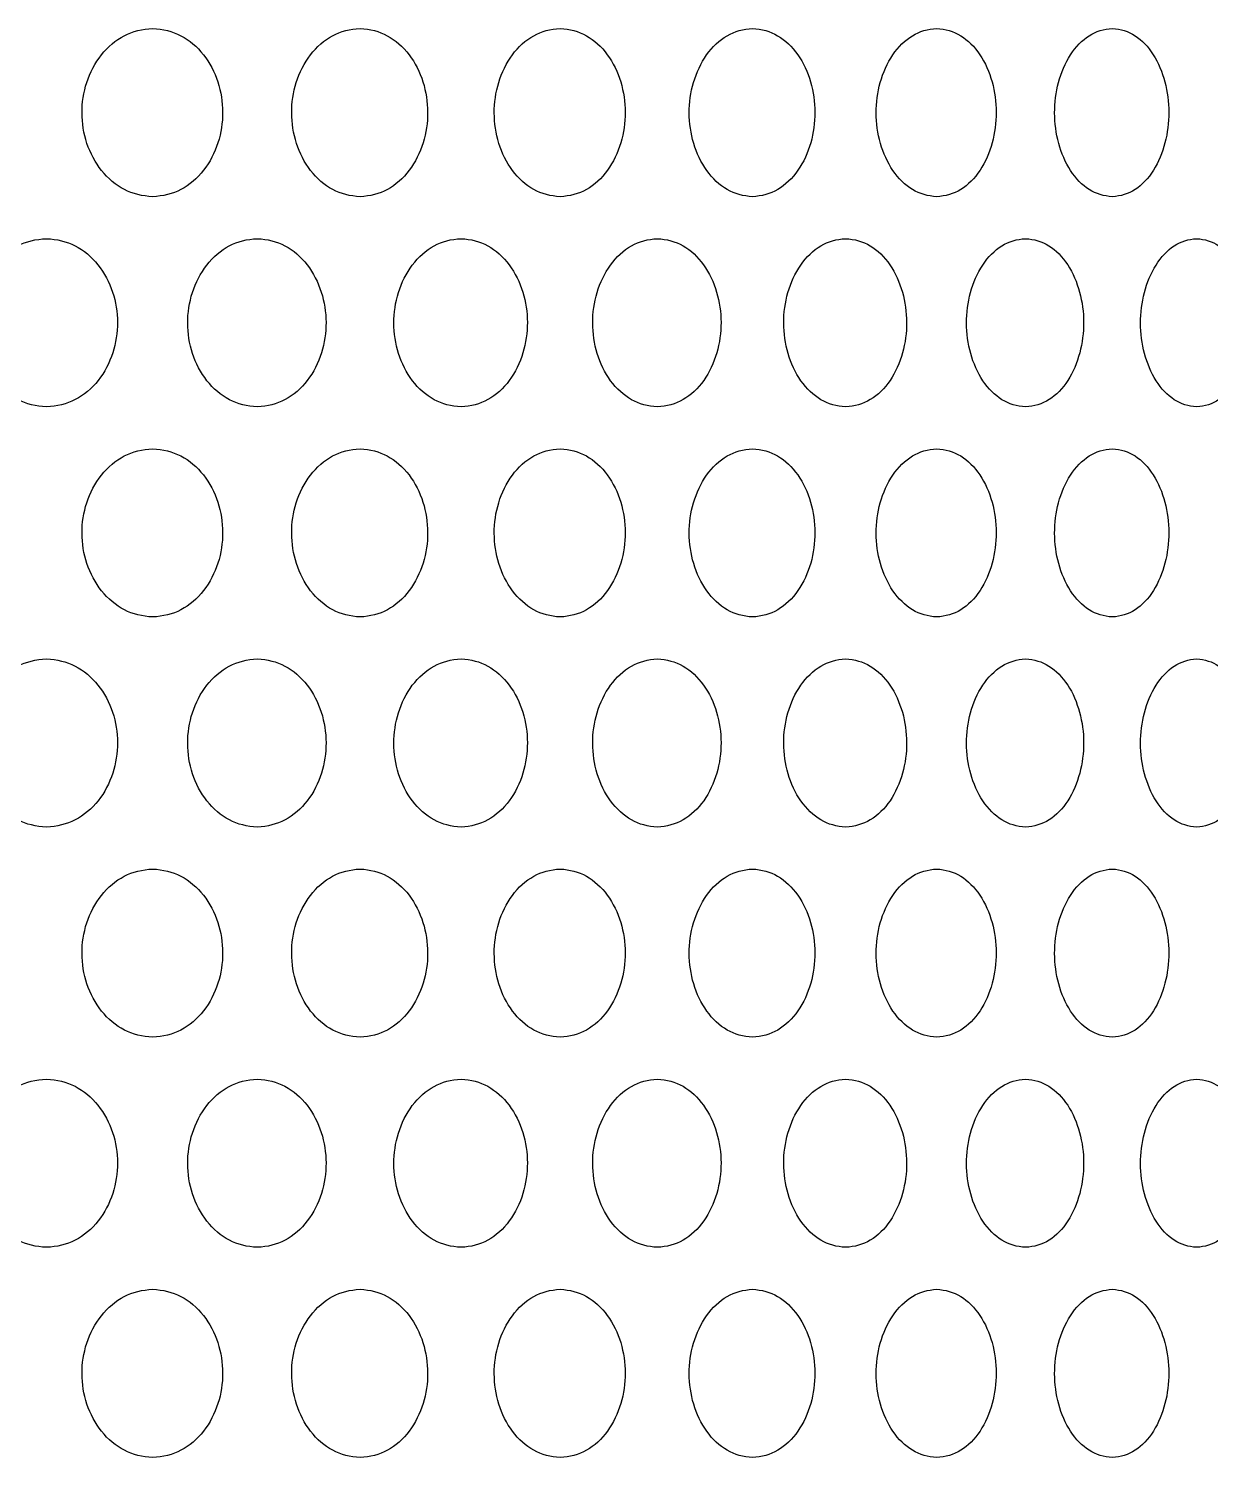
# Model space of a CAD drawing. Header units: millimetres. Extents: x 750 to 8479, y 2174 to 4333.
# Drawn here: x 1410.3 to 1466.5, y 2815.1 to 2883.1 of the extents above; entities that cross this region are included whole.
import ezdxf

# ---------------------------------------------------------------- set-up
doc = ezdxf.new("R2010")
doc.units = ezdxf.units.MM
doc.header["$LTSCALE"] = 153.67
doc.layers.add('02___PRT_ALL_AXES', color=7, linetype='CONTINUOUS')

msp = doc.modelspace()

# ---------------------------------------------------------------- linework, layer by layer
at = {"layer": '02___PRT_ALL_AXES', "color": 0, "linetype": 'Continuous'}
for points in [[(1416.19437, 2875.06591), (1415.69975, 2875.08775), (1414.81297, 2875.29974), (1413.69359, 2876.24269), (1412.98691, 2877.58256), (1412.75391, 2879.04925), (1412.97752, 2880.52312), (1413.68278, 2881.87762), (1414.80798, 2882.83075), (1415.69776, 2883.04428), (1416.19437, 2883.06591)], [(1416.19437, 2883.06591), (1416.689, 2883.04407), (1417.57128, 2882.83209), (1418.67615, 2881.88914), (1419.36934, 2880.54927), (1419.59723, 2879.08257), (1419.37853, 2877.60871), (1418.6868, 2876.25421), (1417.57624, 2875.30107), (1416.69099, 2875.08754), (1416.19437, 2875.06591)], [(1426.06477, 2875.06591), (1425.58664, 2875.08775), (1424.72922, 2875.29974), (1423.64643, 2876.24269), (1422.96262, 2877.58256), (1422.73712, 2879.04925), (1422.95352, 2880.52312), (1423.63596, 2881.87762), (1424.72439, 2882.83075), (1425.58472, 2883.04428), (1426.06477, 2883.06591)], [(1426.06477, 2883.06591), (1426.54289, 2883.04407), (1427.3955, 2882.83209), (1428.46275, 2881.88914), (1429.1321, 2880.54927), (1429.35212, 2879.08257), (1429.14098, 2877.60871), (1428.47303, 2876.25421), (1427.40029, 2875.30107), (1426.54481, 2875.08754), (1426.06477, 2875.06591)], [(1435.58896, 2875.06591), (1435.12845, 2875.08775), (1434.30238, 2875.29974), (1433.2587, 2876.24269), (1432.59935, 2877.58256), (1432.38189, 2879.04925), (1432.59058, 2880.52312), (1433.24861, 2881.87762), (1434.29772, 2882.83075), (1435.1266, 2883.04428), (1435.58896, 2883.06591)], [(1435.58896, 2883.06591), (1436.04947, 2883.04407), (1436.87042, 2882.83209), (1437.89756, 2881.88914), (1438.54153, 2880.54927), (1438.75316, 2879.08257), (1438.55007, 2877.60871), (1437.90746, 2876.25421), (1436.87504, 2875.30107), (1436.05132, 2875.08754), (1435.58896, 2875.06591)], [(1444.74478, 2875.06591), (1444.30296, 2875.08775), (1443.51016, 2875.29974), (1442.50802, 2876.24269), (1441.87467, 2877.58256), (1441.66574, 2879.04925), (1441.86625, 2880.52312), (1442.49833, 2881.87762), (1443.50569, 2882.83075), (1444.30118, 2883.04428), (1444.74478, 2883.06591)], [(1444.74478, 2883.06591), (1445.1866, 2883.04407), (1445.97398, 2882.83209), (1446.95863, 2881.88914), (1447.5757, 2880.54927), (1447.77846, 2879.08257), (1447.58389, 2877.60871), (1446.96812, 2876.25421), (1445.97841, 2875.30107), (1445.18838, 2875.08754), (1444.74478, 2875.06591)], [(1453.5109, 2875.06591), (1453.0888, 2875.08775), (1452.33111, 2875.29974), (1451.37285, 2876.24269), (1450.76698, 2877.58256), (1450.56707, 2879.04925), (1450.75892, 2880.52312), (1451.36358, 2881.87762), (1452.32684, 2882.83075), (1453.0871, 2883.04428), (1453.5109, 2883.06591)], [(1453.5109, 2883.06591), (1453.933, 2883.04407), (1454.68498, 2882.83209), (1455.62484, 2881.88914), (1456.21359, 2880.54927), (1456.407, 2879.08257), (1456.22139, 2877.60871), (1455.63389, 2876.25421), (1454.68921, 2875.30107), (1453.9347, 2875.08754), (1453.5109, 2875.06591)], [(1461.86691, 2875.06591), (1461.46551, 2875.08775), (1460.7447, 2875.29974), (1459.83254, 2876.24269), (1459.25556, 2877.58256), (1459.06515, 2879.04925), (1459.24788, 2880.52312), (1459.82372, 2881.87762), (1460.74064, 2882.83075), (1461.46389, 2883.04428), (1461.86691, 2883.06591)], [(1461.86691, 2883.06591), (1462.26831, 2883.04407), (1462.98313, 2882.83209), (1463.87601, 2881.88914), (1464.43506, 2880.54927), (1464.61867, 2879.08257), (1464.44247, 2877.60871), (1463.88461, 2876.25421), (1462.98716, 2875.30107), (1462.26992, 2875.08754), (1461.86691, 2875.06591)], [(1411.13651, 2865.06591), (1410.63406, 2865.08775), (1409.73338, 2865.29974), (1408.59668, 2866.24269), (1407.87917, 2867.58256), (1407.64262, 2869.04925), (1407.86964, 2870.52312), (1408.5857, 2871.87762), (1409.72831, 2872.83075), (1410.63204, 2873.04428), (1411.13651, 2873.06591)], [(1411.13651, 2873.06591), (1411.63896, 2873.04407), (1412.5353, 2872.83209), (1413.65802, 2871.88914), (1414.36253, 2870.54927), (1414.59415, 2869.08257), (1414.37187, 2867.60871), (1413.66885, 2866.25421), (1412.54035, 2865.30107), (1411.64098, 2865.08754), (1411.13651, 2865.06591)], [(1421.17143, 2865.06591), (1420.68491, 2865.08775), (1419.81256, 2865.29974), (1418.71115, 2866.24269), (1418.0157, 2867.58256), (1417.78638, 2869.04925), (1418.00645, 2870.52312), (1418.70051, 2871.87762), (1419.80764, 2872.83075), (1420.68295, 2873.04428), (1421.17143, 2873.06591)], [(1421.17143, 2873.06591), (1421.65794, 2873.04407), (1422.52564, 2872.83209), (1423.61201, 2871.88914), (1424.29349, 2870.54927), (1424.5175, 2869.08257), (1424.30253, 2867.60871), (1423.62249, 2866.25421), (1422.53052, 2865.30107), (1421.6599, 2865.08754), (1421.17143, 2865.06591)], [(1430.87154, 2865.06591), (1430.40209, 2865.08775), (1429.5601, 2865.29974), (1428.49655, 2866.24269), (1427.82478, 2867.58256), (1427.60323, 2869.04925), (1427.81584, 2870.52312), (1428.48627, 2871.87762), (1429.55535, 2872.83075), (1430.4002, 2873.04428), (1430.87154, 2873.06591)], [(1430.87154, 2873.06591), (1431.341, 2873.04407), (1432.17802, 2872.83209), (1433.22552, 2871.88914), (1433.88237, 2870.54927), (1434.09826, 2869.08257), (1433.89109, 2867.60871), (1433.23562, 2866.25421), (1432.18273, 2865.30107), (1431.34289, 2865.08754), (1430.87154, 2865.06591)], [(1440.21427, 2865.06591), (1439.76298, 2865.08775), (1438.9533, 2865.29974), (1437.93009, 2866.24269), (1437.28356, 2867.58256), (1437.0703, 2869.04925), (1437.27496, 2870.52312), (1437.9202, 2871.87762), (1438.94874, 2872.83075), (1439.76116, 2873.04428), (1440.21427, 2873.06591)], [(1440.21427, 2873.06591), (1440.66557, 2873.04407), (1441.46997, 2872.83209), (1442.47616, 2871.88914), (1443.10686, 2870.54927), (1443.31412, 2869.08257), (1443.11522, 2867.60871), (1442.48585, 2866.25421), (1441.47449, 2865.30107), (1440.66738, 2865.08754), (1440.21427, 2865.06591)], [(1449.17785, 2865.06591), (1448.74576, 2865.08775), (1447.97029, 2865.29974), (1446.98981, 2866.24269), (1446.37002, 2867.58256), (1446.16554, 2869.04925), (1446.36177, 2870.52312), (1446.98033, 2871.87762), (1447.96592, 2872.83075), (1448.74403, 2873.04428), (1449.17785, 2873.06591)], [(1449.17785, 2873.06591), (1449.60994, 2873.04407), (1450.37984, 2872.83209), (1451.34238, 2871.88914), (1451.94546, 2870.54927), (1452.1436, 2869.08257), (1451.95346, 2867.60871), (1451.35165, 2866.25421), (1450.38418, 2865.30107), (1449.61168, 2865.08754), (1449.17785, 2865.06591)], [(1457.74141, 2865.06591), (1457.32954, 2865.08775), (1456.59007, 2865.29974), (1455.65459, 2866.24269), (1455.06299, 2867.58256), (1454.86778, 2869.04925), (1455.05512, 2870.52312), (1455.64554, 2871.87762), (1456.58591, 2872.83075), (1457.32788, 2873.04428), (1457.74141, 2873.06591)], [(1457.74141, 2873.06591), (1458.15328, 2873.04407), (1458.8869, 2872.83209), (1459.80353, 2871.88914), (1460.37759, 2870.54927), (1460.56616, 2869.08257), (1460.38521, 2867.60871), (1459.81236, 2866.25421), (1458.89102, 2865.30107), (1458.15494, 2865.08754), (1457.74141, 2865.06591)], [(1465.885, 2865.06591), (1465.4943, 2865.08775), (1464.79257, 2865.29974), (1463.90427, 2866.24269), (1463.34224, 2867.58256), (1463.15674, 2869.04925), (1463.33476, 2870.52312), (1463.89568, 2871.87762), (1464.78862, 2872.83075), (1465.49273, 2873.04428), (1465.885, 2873.06591)], [(1465.885, 2873.06591), (1466.2757, 2873.04407), (1466.97131, 2872.83209), (1467.83991, 2871.88914), (1468.38362, 2870.54927), (1468.56217, 2869.08257), (1468.39083, 2867.60871), (1467.84828, 2866.25421), (1466.97523, 2865.30107), (1466.27727, 2865.08754), (1465.885, 2865.06591)], [(1416.19437, 2855.06591), (1415.69975, 2855.08775), (1414.81297, 2855.29974), (1413.69359, 2856.24269), (1412.98691, 2857.58256), (1412.75391, 2859.04925), (1412.97752, 2860.52312), (1413.68278, 2861.87762), (1414.80798, 2862.83075), (1415.69776, 2863.04428), (1416.19437, 2863.06591)], [(1416.19437, 2863.06591), (1416.689, 2863.04407), (1417.57128, 2862.83209), (1418.67615, 2861.88914), (1419.36934, 2860.54927), (1419.59723, 2859.08257), (1419.37853, 2857.60871), (1418.6868, 2856.25421), (1417.57624, 2855.30107), (1416.69099, 2855.08754), (1416.19437, 2855.06591)], [(1426.06477, 2855.06591), (1425.58664, 2855.08775), (1424.72922, 2855.29974), (1423.64643, 2856.24269), (1422.96262, 2857.58256), (1422.73712, 2859.04925), (1422.95352, 2860.52312), (1423.63596, 2861.87762), (1424.72439, 2862.83075), (1425.58472, 2863.04428), (1426.06477, 2863.06591)], [(1426.06477, 2863.06591), (1426.54289, 2863.04407), (1427.3955, 2862.83209), (1428.46275, 2861.88914), (1429.1321, 2860.54927), (1429.35212, 2859.08257), (1429.14098, 2857.60871), (1428.47303, 2856.25421), (1427.40029, 2855.30107), (1426.54481, 2855.08754), (1426.06477, 2855.06591)], [(1435.58896, 2855.06591), (1435.12845, 2855.08775), (1434.30238, 2855.29974), (1433.2587, 2856.24269), (1432.59935, 2857.58256), (1432.38189, 2859.04925), (1432.59058, 2860.52312), (1433.24861, 2861.87762), (1434.29772, 2862.83075), (1435.1266, 2863.04428), (1435.58896, 2863.06591)], [(1435.58896, 2863.06591), (1436.04947, 2863.04407), (1436.87042, 2862.83209), (1437.89756, 2861.88914), (1438.54153, 2860.54927), (1438.75316, 2859.08257), (1438.55007, 2857.60871), (1437.90746, 2856.25421), (1436.87504, 2855.30107), (1436.05132, 2855.08754), (1435.58896, 2855.06591)], [(1444.74478, 2855.06591), (1444.30296, 2855.08775), (1443.51016, 2855.29974), (1442.50802, 2856.24269), (1441.87467, 2857.58256), (1441.66574, 2859.04925), (1441.86625, 2860.52312), (1442.49833, 2861.87762), (1443.50569, 2862.83075), (1444.30118, 2863.04428), (1444.74478, 2863.06591)], [(1444.74478, 2863.06591), (1445.1866, 2863.04407), (1445.97398, 2862.83209), (1446.95863, 2861.88914), (1447.5757, 2860.54927), (1447.77846, 2859.08257), (1447.58389, 2857.60871), (1446.96812, 2856.25421), (1445.97841, 2855.30107), (1445.18838, 2855.08754), (1444.74478, 2855.06591)], [(1453.5109, 2855.06591), (1453.0888, 2855.08775), (1452.33111, 2855.29974), (1451.37285, 2856.24269), (1450.76698, 2857.58256), (1450.56707, 2859.04925), (1450.75892, 2860.52312), (1451.36358, 2861.87762), (1452.32684, 2862.83075), (1453.0871, 2863.04428), (1453.5109, 2863.06591)], [(1453.5109, 2863.06591), (1453.933, 2863.04407), (1454.68498, 2862.83209), (1455.62484, 2861.88914), (1456.21359, 2860.54927), (1456.407, 2859.08257), (1456.22139, 2857.60871), (1455.63389, 2856.25421), (1454.68921, 2855.30107), (1453.9347, 2855.08754), (1453.5109, 2855.06591)], [(1461.86691, 2855.06591), (1461.46551, 2855.08775), (1460.7447, 2855.29974), (1459.83254, 2856.24269), (1459.25556, 2857.58256), (1459.06515, 2859.04925), (1459.24788, 2860.52312), (1459.82372, 2861.87762), (1460.74064, 2862.83075), (1461.46389, 2863.04428), (1461.86691, 2863.06591)], [(1461.86691, 2863.06591), (1462.26831, 2863.04407), (1462.98313, 2862.83209), (1463.87601, 2861.88914), (1464.43506, 2860.54927), (1464.61867, 2859.08257), (1464.44247, 2857.60871), (1463.88461, 2856.25421), (1462.98716, 2855.30107), (1462.26992, 2855.08754), (1461.86691, 2855.06591)], [(1411.13651, 2845.06591), (1410.63406, 2845.08775), (1409.73338, 2845.29974), (1408.59668, 2846.24269), (1407.87917, 2847.58256), (1407.64262, 2849.04925), (1407.86964, 2850.52312), (1408.5857, 2851.87762), (1409.72831, 2852.83075), (1410.63204, 2853.04428), (1411.13651, 2853.06591)], [(1411.13651, 2853.06591), (1411.63896, 2853.04407), (1412.5353, 2852.83209), (1413.65802, 2851.88914), (1414.36253, 2850.54927), (1414.59415, 2849.08257), (1414.37187, 2847.60871), (1413.66885, 2846.25421), (1412.54035, 2845.30107), (1411.64098, 2845.08754), (1411.13651, 2845.06591)], [(1421.17143, 2845.06591), (1420.68491, 2845.08775), (1419.81256, 2845.29974), (1418.71115, 2846.24269), (1418.0157, 2847.58256), (1417.78638, 2849.04925), (1418.00645, 2850.52312), (1418.70051, 2851.87762), (1419.80764, 2852.83075), (1420.68295, 2853.04428), (1421.17143, 2853.06591)], [(1421.17143, 2853.06591), (1421.65794, 2853.04407), (1422.52564, 2852.83209), (1423.61201, 2851.88914), (1424.29349, 2850.54927), (1424.5175, 2849.08257), (1424.30253, 2847.60871), (1423.62249, 2846.25421), (1422.53052, 2845.30107), (1421.6599, 2845.08754), (1421.17143, 2845.06591)], [(1430.87154, 2845.06591), (1430.40209, 2845.08775), (1429.5601, 2845.29974), (1428.49655, 2846.24269), (1427.82478, 2847.58256), (1427.60323, 2849.04925), (1427.81584, 2850.52312), (1428.48627, 2851.87762), (1429.55535, 2852.83075), (1430.4002, 2853.04428), (1430.87154, 2853.06591)], [(1430.87154, 2853.06591), (1431.341, 2853.04407), (1432.17802, 2852.83209), (1433.22552, 2851.88914), (1433.88237, 2850.54927), (1434.09826, 2849.08257), (1433.89109, 2847.60871), (1433.23562, 2846.25421), (1432.18273, 2845.30107), (1431.34289, 2845.08754), (1430.87154, 2845.06591)], [(1440.21427, 2845.06591), (1439.76298, 2845.08775), (1438.9533, 2845.29974), (1437.93009, 2846.24269), (1437.28356, 2847.58256), (1437.0703, 2849.04925), (1437.27496, 2850.52312), (1437.9202, 2851.87762), (1438.94874, 2852.83075), (1439.76116, 2853.04428), (1440.21427, 2853.06591)], [(1440.21427, 2853.06591), (1440.66557, 2853.04407), (1441.46997, 2852.83209), (1442.47616, 2851.88914), (1443.10686, 2850.54927), (1443.31412, 2849.08257), (1443.11522, 2847.60871), (1442.48585, 2846.25421), (1441.47449, 2845.30107), (1440.66738, 2845.08754), (1440.21427, 2845.06591)], [(1449.17785, 2845.06591), (1448.74576, 2845.08775), (1447.97029, 2845.29974), (1446.98981, 2846.24269), (1446.37002, 2847.58256), (1446.16554, 2849.04925), (1446.36177, 2850.52312), (1446.98033, 2851.87762), (1447.96592, 2852.83075), (1448.74403, 2853.04428), (1449.17785, 2853.06591)], [(1449.17785, 2853.06591), (1449.60994, 2853.04407), (1450.37984, 2852.83209), (1451.34238, 2851.88914), (1451.94546, 2850.54927), (1452.1436, 2849.08257), (1451.95346, 2847.60871), (1451.35165, 2846.25421), (1450.38418, 2845.30107), (1449.61168, 2845.08754), (1449.17785, 2845.06591)], [(1457.74141, 2845.06591), (1457.32954, 2845.08775), (1456.59007, 2845.29974), (1455.65459, 2846.24269), (1455.06299, 2847.58256), (1454.86778, 2849.04925), (1455.05512, 2850.52312), (1455.64554, 2851.87762), (1456.58591, 2852.83075), (1457.32788, 2853.04428), (1457.74141, 2853.06591)], [(1457.74141, 2853.06591), (1458.15328, 2853.04407), (1458.8869, 2852.83209), (1459.80353, 2851.88914), (1460.37759, 2850.54927), (1460.56616, 2849.08257), (1460.38521, 2847.60871), (1459.81236, 2846.25421), (1458.89102, 2845.30107), (1458.15494, 2845.08754), (1457.74141, 2845.06591)], [(1465.885, 2845.06591), (1465.4943, 2845.08775), (1464.79257, 2845.29974), (1463.90427, 2846.24269), (1463.34224, 2847.58256), (1463.15674, 2849.04925), (1463.33476, 2850.52312), (1463.89568, 2851.87762), (1464.78862, 2852.83075), (1465.49273, 2853.04428), (1465.885, 2853.06591)], [(1465.885, 2853.06591), (1466.2757, 2853.04407), (1466.97131, 2852.83209), (1467.83991, 2851.88914), (1468.38362, 2850.54927), (1468.56217, 2849.08257), (1468.39083, 2847.60871), (1467.84828, 2846.25421), (1466.97523, 2845.30107), (1466.27727, 2845.08754), (1465.885, 2845.06591)], [(1416.19437, 2835.06591), (1415.69975, 2835.08775), (1414.81297, 2835.29974), (1413.69359, 2836.24269), (1412.98691, 2837.58256), (1412.75391, 2839.04925), (1412.97752, 2840.52312), (1413.68278, 2841.87762), (1414.80798, 2842.83075), (1415.69776, 2843.04428), (1416.19437, 2843.06591)], [(1416.19437, 2843.06591), (1416.689, 2843.04407), (1417.57128, 2842.83209), (1418.67615, 2841.88914), (1419.36934, 2840.54927), (1419.59723, 2839.08257), (1419.37853, 2837.60871), (1418.6868, 2836.25421), (1417.57624, 2835.30107), (1416.69099, 2835.08754), (1416.19437, 2835.06591)], [(1426.06477, 2835.06591), (1425.58664, 2835.08775), (1424.72922, 2835.29974), (1423.64643, 2836.24269), (1422.96262, 2837.58256), (1422.73712, 2839.04925), (1422.95352, 2840.52312), (1423.63596, 2841.87762), (1424.72439, 2842.83075), (1425.58472, 2843.04428), (1426.06477, 2843.06591)], [(1426.06477, 2843.06591), (1426.54289, 2843.04407), (1427.3955, 2842.83209), (1428.46275, 2841.88914), (1429.1321, 2840.54927), (1429.35212, 2839.08257), (1429.14098, 2837.60871), (1428.47303, 2836.25421), (1427.40029, 2835.30107), (1426.54481, 2835.08754), (1426.06477, 2835.06591)], [(1435.58896, 2835.06591), (1435.12845, 2835.08775), (1434.30238, 2835.29974), (1433.2587, 2836.24269), (1432.59935, 2837.58256), (1432.38189, 2839.04925), (1432.59058, 2840.52312), (1433.24861, 2841.87762), (1434.29772, 2842.83075), (1435.1266, 2843.04428), (1435.58896, 2843.06591)], [(1435.58896, 2843.06591), (1436.04947, 2843.04407), (1436.87042, 2842.83209), (1437.89756, 2841.88914), (1438.54153, 2840.54927), (1438.75316, 2839.08257), (1438.55007, 2837.60871), (1437.90746, 2836.25421), (1436.87504, 2835.30107), (1436.05132, 2835.08754), (1435.58896, 2835.06591)], [(1444.74478, 2835.06591), (1444.30296, 2835.08775), (1443.51016, 2835.29974), (1442.50802, 2836.24269), (1441.87467, 2837.58256), (1441.66574, 2839.04925), (1441.86625, 2840.52312), (1442.49833, 2841.87762), (1443.50569, 2842.83075), (1444.30118, 2843.04428), (1444.74478, 2843.06591)], [(1444.74478, 2843.06591), (1445.1866, 2843.04407), (1445.97398, 2842.83209), (1446.95863, 2841.88914), (1447.5757, 2840.54927), (1447.77846, 2839.08257), (1447.58389, 2837.60871), (1446.96812, 2836.25421), (1445.97841, 2835.30107), (1445.18838, 2835.08754), (1444.74478, 2835.06591)], [(1453.5109, 2835.06591), (1453.0888, 2835.08775), (1452.33111, 2835.29974), (1451.37285, 2836.24269), (1450.76698, 2837.58256), (1450.56707, 2839.04925), (1450.75892, 2840.52312), (1451.36358, 2841.87762), (1452.32684, 2842.83075), (1453.0871, 2843.04428), (1453.5109, 2843.06591)], [(1453.5109, 2843.06591), (1453.933, 2843.04407), (1454.68498, 2842.83209), (1455.62484, 2841.88914), (1456.21359, 2840.54927), (1456.407, 2839.08257), (1456.22139, 2837.60871), (1455.63389, 2836.25421), (1454.68921, 2835.30107), (1453.9347, 2835.08754), (1453.5109, 2835.06591)], [(1461.86691, 2835.06591), (1461.46551, 2835.08775), (1460.7447, 2835.29974), (1459.83254, 2836.24269), (1459.25556, 2837.58256), (1459.06515, 2839.04925), (1459.24788, 2840.52312), (1459.82372, 2841.87762), (1460.74064, 2842.83075), (1461.46389, 2843.04428), (1461.86691, 2843.06591)], [(1461.86691, 2843.06591), (1462.26831, 2843.04407), (1462.98313, 2842.83209), (1463.87601, 2841.88914), (1464.43506, 2840.54927), (1464.61867, 2839.08257), (1464.44247, 2837.60871), (1463.88461, 2836.25421), (1462.98716, 2835.30107), (1462.26992, 2835.08754), (1461.86691, 2835.06591)], [(1411.13651, 2825.06591), (1410.63406, 2825.08775), (1409.73338, 2825.29974), (1408.59668, 2826.24269), (1407.87917, 2827.58256), (1407.64262, 2829.04925), (1407.86964, 2830.52312), (1408.5857, 2831.87762), (1409.72831, 2832.83075), (1410.63204, 2833.04428), (1411.13651, 2833.06591)], [(1411.13651, 2833.06591), (1411.63896, 2833.04407), (1412.5353, 2832.83209), (1413.65802, 2831.88914), (1414.36253, 2830.54927), (1414.59415, 2829.08257), (1414.37187, 2827.60871), (1413.66885, 2826.25421), (1412.54035, 2825.30107), (1411.64098, 2825.08754), (1411.13651, 2825.06591)], [(1421.17143, 2825.06591), (1420.68491, 2825.08775), (1419.81256, 2825.29974), (1418.71115, 2826.24269), (1418.0157, 2827.58256), (1417.78638, 2829.04925), (1418.00645, 2830.52312), (1418.70051, 2831.87762), (1419.80764, 2832.83075), (1420.68295, 2833.04428), (1421.17143, 2833.06591)], [(1421.17143, 2833.06591), (1421.65794, 2833.04407), (1422.52564, 2832.83209), (1423.61201, 2831.88914), (1424.29349, 2830.54927), (1424.5175, 2829.08257), (1424.30253, 2827.60871), (1423.62249, 2826.25421), (1422.53052, 2825.30107), (1421.6599, 2825.08754), (1421.17143, 2825.06591)], [(1430.87154, 2825.06591), (1430.40209, 2825.08775), (1429.5601, 2825.29974), (1428.49655, 2826.24269), (1427.82478, 2827.58256), (1427.60323, 2829.04925), (1427.81584, 2830.52312), (1428.48627, 2831.87762), (1429.55535, 2832.83075), (1430.4002, 2833.04428), (1430.87154, 2833.06591)], [(1430.87154, 2833.06591), (1431.341, 2833.04407), (1432.17802, 2832.83209), (1433.22552, 2831.88914), (1433.88237, 2830.54927), (1434.09826, 2829.08257), (1433.89109, 2827.60871), (1433.23562, 2826.25421), (1432.18273, 2825.30107), (1431.34289, 2825.08754), (1430.87154, 2825.06591)], [(1440.21427, 2825.06591), (1439.76298, 2825.08775), (1438.9533, 2825.29974), (1437.93009, 2826.24269), (1437.28356, 2827.58256), (1437.0703, 2829.04925), (1437.27496, 2830.52312), (1437.9202, 2831.87762), (1438.94874, 2832.83075), (1439.76116, 2833.04428), (1440.21427, 2833.06591)], [(1440.21427, 2833.06591), (1440.66557, 2833.04407), (1441.46997, 2832.83209), (1442.47616, 2831.88914), (1443.10686, 2830.54927), (1443.31412, 2829.08257), (1443.11522, 2827.60871), (1442.48585, 2826.25421), (1441.47449, 2825.30107), (1440.66738, 2825.08754), (1440.21427, 2825.06591)], [(1449.17785, 2825.06591), (1448.74576, 2825.08775), (1447.97029, 2825.29974), (1446.98981, 2826.24269), (1446.37002, 2827.58256), (1446.16554, 2829.04925), (1446.36177, 2830.52312), (1446.98033, 2831.87762), (1447.96592, 2832.83075), (1448.74403, 2833.04428), (1449.17785, 2833.06591)], [(1449.17785, 2833.06591), (1449.60994, 2833.04407), (1450.37984, 2832.83209), (1451.34238, 2831.88914), (1451.94546, 2830.54927), (1452.1436, 2829.08257), (1451.95346, 2827.60871), (1451.35165, 2826.25421), (1450.38418, 2825.30107), (1449.61168, 2825.08754), (1449.17785, 2825.06591)], [(1457.74141, 2825.06591), (1457.32954, 2825.08775), (1456.59007, 2825.29974), (1455.65459, 2826.24269), (1455.06299, 2827.58256), (1454.86778, 2829.04925), (1455.05512, 2830.52312), (1455.64554, 2831.87762), (1456.58591, 2832.83075), (1457.32788, 2833.04428), (1457.74141, 2833.06591)], [(1457.74141, 2833.06591), (1458.15328, 2833.04407), (1458.8869, 2832.83209), (1459.80353, 2831.88914), (1460.37759, 2830.54927), (1460.56616, 2829.08257), (1460.38521, 2827.60871), (1459.81236, 2826.25421), (1458.89102, 2825.30107), (1458.15494, 2825.08754), (1457.74141, 2825.06591)], [(1465.885, 2825.06591), (1465.4943, 2825.08775), (1464.79257, 2825.29974), (1463.90427, 2826.24269), (1463.34224, 2827.58256), (1463.15674, 2829.04925), (1463.33476, 2830.52312), (1463.89568, 2831.87762), (1464.78862, 2832.83075), (1465.49273, 2833.04428), (1465.885, 2833.06591)], [(1465.885, 2833.06591), (1466.2757, 2833.04407), (1466.97131, 2832.83209), (1467.83991, 2831.88914), (1468.38362, 2830.54927), (1468.56217, 2829.08257), (1468.39083, 2827.60871), (1467.84828, 2826.25421), (1466.97523, 2825.30107), (1466.27727, 2825.08754), (1465.885, 2825.06591)], [(1416.19437, 2815.06591), (1415.69975, 2815.08775), (1414.81297, 2815.29974), (1413.69359, 2816.24269), (1412.98691, 2817.58256), (1412.75391, 2819.04925), (1412.97752, 2820.52312), (1413.68278, 2821.87762), (1414.80798, 2822.83075), (1415.69776, 2823.04428), (1416.19437, 2823.06591)], [(1416.19437, 2823.06591), (1416.689, 2823.04407), (1417.57128, 2822.83209), (1418.67615, 2821.88914), (1419.36934, 2820.54927), (1419.59723, 2819.08257), (1419.37853, 2817.60871), (1418.6868, 2816.25421), (1417.57624, 2815.30107), (1416.69099, 2815.08754), (1416.19437, 2815.06591)], [(1426.06477, 2815.06591), (1425.58664, 2815.08775), (1424.72922, 2815.29974), (1423.64643, 2816.24269), (1422.96262, 2817.58256), (1422.73712, 2819.04925), (1422.95352, 2820.52312), (1423.63596, 2821.87762), (1424.72439, 2822.83075), (1425.58472, 2823.04428), (1426.06477, 2823.06591)], [(1426.06477, 2823.06591), (1426.54289, 2823.04407), (1427.3955, 2822.83209), (1428.46275, 2821.88914), (1429.1321, 2820.54927), (1429.35212, 2819.08257), (1429.14098, 2817.60871), (1428.47303, 2816.25421), (1427.40029, 2815.30107), (1426.54481, 2815.08754), (1426.06477, 2815.06591)], [(1435.58896, 2815.06591), (1435.12845, 2815.08775), (1434.30238, 2815.29974), (1433.2587, 2816.24269), (1432.59935, 2817.58256), (1432.38189, 2819.04925), (1432.59058, 2820.52312), (1433.24861, 2821.87762), (1434.29772, 2822.83075), (1435.1266, 2823.04428), (1435.58896, 2823.06591)], [(1435.58896, 2823.06591), (1436.04947, 2823.04407), (1436.87042, 2822.83209), (1437.89756, 2821.88914), (1438.54153, 2820.54927), (1438.75316, 2819.08257), (1438.55007, 2817.60871), (1437.90746, 2816.25421), (1436.87504, 2815.30107), (1436.05132, 2815.08754), (1435.58896, 2815.06591)], [(1444.74478, 2815.06591), (1444.30296, 2815.08775), (1443.51016, 2815.29974), (1442.50802, 2816.24269), (1441.87467, 2817.58256), (1441.66574, 2819.04925), (1441.86625, 2820.52312), (1442.49833, 2821.87762), (1443.50569, 2822.83075), (1444.30118, 2823.04428), (1444.74478, 2823.06591)], [(1444.74478, 2823.06591), (1445.1866, 2823.04407), (1445.97398, 2822.83209), (1446.95863, 2821.88914), (1447.5757, 2820.54927), (1447.77846, 2819.08257), (1447.58389, 2817.60871), (1446.96812, 2816.25421), (1445.97841, 2815.30107), (1445.18838, 2815.08754), (1444.74478, 2815.06591)], [(1453.5109, 2815.06591), (1453.0888, 2815.08775), (1452.33111, 2815.29974), (1451.37285, 2816.24269), (1450.76698, 2817.58256), (1450.56707, 2819.04925), (1450.75892, 2820.52312), (1451.36358, 2821.87762), (1452.32684, 2822.83075), (1453.0871, 2823.04428), (1453.5109, 2823.06591)], [(1453.5109, 2823.06591), (1453.933, 2823.04407), (1454.68498, 2822.83209), (1455.62484, 2821.88914), (1456.21359, 2820.54927), (1456.407, 2819.08257), (1456.22139, 2817.60871), (1455.63389, 2816.25421), (1454.68921, 2815.30107), (1453.9347, 2815.08754), (1453.5109, 2815.06591)], [(1461.86691, 2815.06591), (1461.46551, 2815.08775), (1460.7447, 2815.29974), (1459.83254, 2816.24269), (1459.25556, 2817.58256), (1459.06515, 2819.04925), (1459.24788, 2820.52312), (1459.82372, 2821.87762), (1460.74064, 2822.83075), (1461.46389, 2823.04428), (1461.86691, 2823.06591)], [(1461.86691, 2823.06591), (1462.26831, 2823.04407), (1462.98313, 2822.83209), (1463.87601, 2821.88914), (1464.43506, 2820.54927), (1464.61867, 2819.08257), (1464.44247, 2817.60871), (1463.88461, 2816.25421), (1462.98716, 2815.30107), (1462.26992, 2815.08754), (1461.86691, 2815.06591)]]:
    msp.add_open_spline(points, degree=3, dxfattribs=at)

doc.saveas('drawing.dxf')
